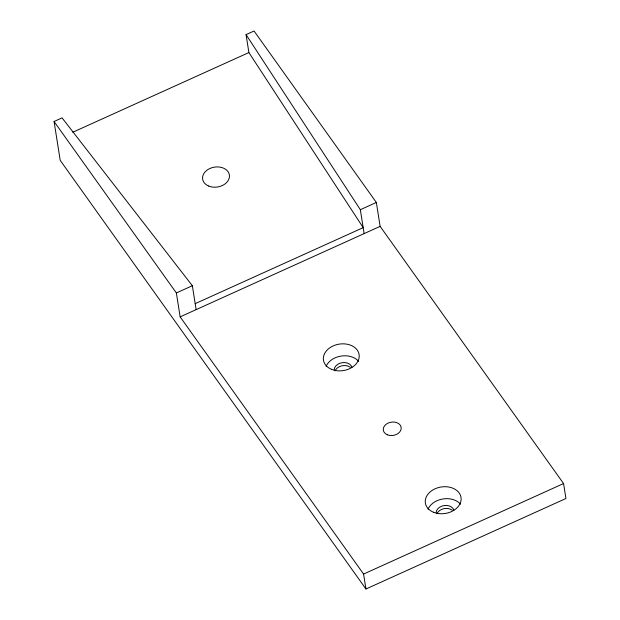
<?xml version="1.0" encoding="UTF-8"?>
<svg xmlns="http://www.w3.org/2000/svg" width="620" height="620" viewBox="0 0 620 620"><rect width="100%" height="100%" fill="white"/><g stroke="black" fill="none" stroke-linecap="round" stroke-linejoin="round"><path stroke-width="0.93" d="M195.192 303.653L363.188 227.633L248.891 52.553L246.055 34.619L254.053 31L376.348 202.461L380.13 226.37L563.572 483.554L565.936 498.503L365.947 589L60.218 160.355L54.064 121.497L62.062 117.877L192.355 285.719L196.145 309.628M72.827 132.231L248.891 52.553M365.947 589L363.584 574.058L180.141 316.867L176.359 292.958L192.355 285.719M364.134 233.608L360.344 209.7L376.348 202.461M180.141 316.867L380.13 226.37M363.584 574.058L563.572 483.554M54.064 121.497L176.359 292.958M246.055 34.619L360.344 209.7M436.124 512.461A9.029 6.696 -9 0 1 444.385 505.517A9.029 6.696 -9 0 1 453.871 510.167M326.097 366.343A18.058 13.4 -9 0 1 341.186 356.058A18.058 13.4 -9 0 1 358.608 361.336M334.211 369.582A9.029 6.696 -9 0 1 342.472 362.638A9.029 6.696 -9 0 1 351.959 367.288M437.022 513.693A9.029 6.696 -9 0 1 452.236 510.198M428.009 509.221A18.058 13.4 -9 0 1 443.099 498.937A18.058 13.4 -9 0 1 460.521 504.215M335.11 370.814A9.029 6.696 -9 0 1 350.323 367.319M433.411 512.213A18.058 13.4 -9 0 0 461.125 499.674A18.058 13.4 -9 0 0 435.039 488.8A18.058 13.4 -9 0 0 433.411 512.213M208.669 186.047A13.539 10.052 -9 0 0 229.454 176.638A13.539 10.052 -9 0 0 209.893 168.485A13.539 10.052 -9 0 0 208.669 186.047M387.345 434.783A9.029 6.696 -9 0 0 401.202 428.513A9.029 6.696 -9 0 0 388.159 423.072A9.029 6.696 -9 0 0 387.345 434.783M331.506 369.334A18.058 13.4 -9 0 0 359.213 356.795A18.058 13.4 -9 0 0 333.134 345.921A18.058 13.4 -9 0 0 331.506 369.334"/></g></svg>
